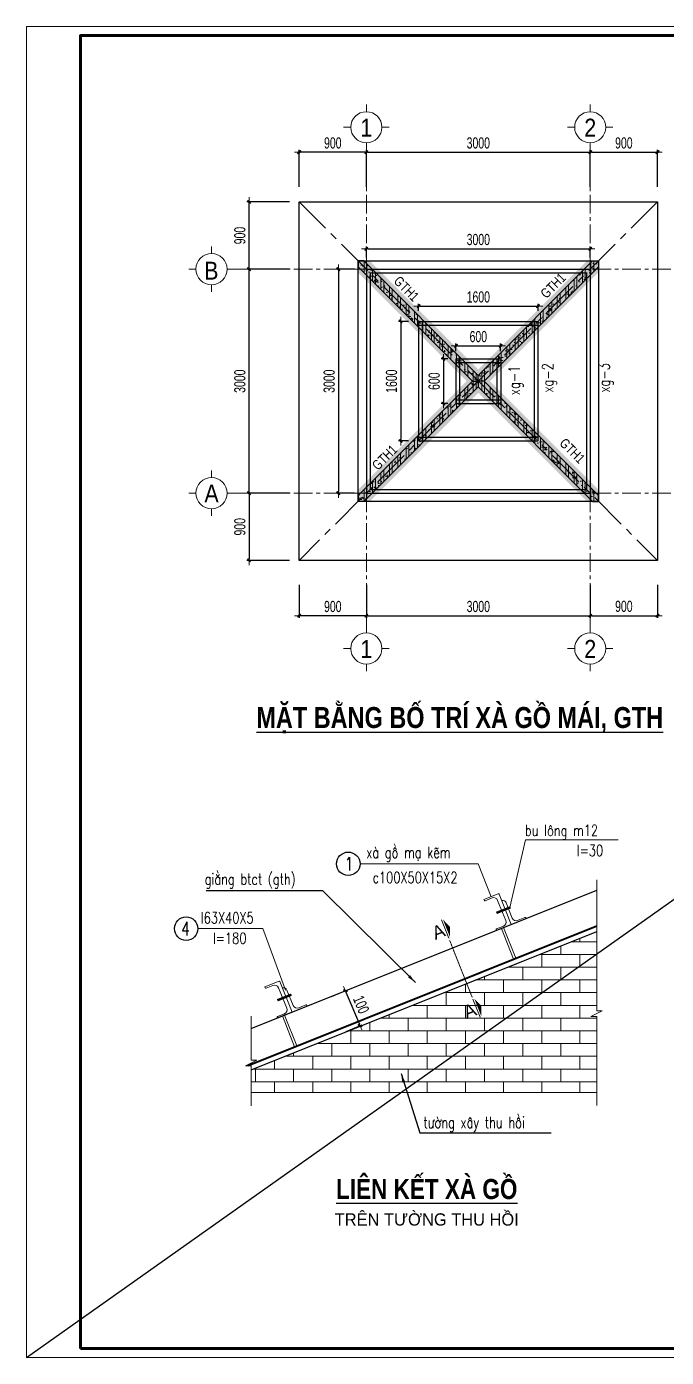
# Model space of a CAD drawing. Header units: millimetres. Extents: x 19378 to 572383, y -1120116 to -527168.
# Drawn here: x 228036 to 236608, y -566167 to -548347 of the extents above; entities that cross this region are included whole.
import ezdxf
from ezdxf.enums import TextEntityAlignment as Align

# ---------------------------------------------------------------- set-up
doc = ezdxf.new("R2010")
doc.units = ezdxf.units.MM
doc.header["$MEASUREMENT"] = 0
doc.header["$PDMODE"] = 32
for name, pattern in [('CENTERX2', [4, 2.5, -0.5, 0.5, -0.5]), ('DASHDOT', [1, 0.5, -0.25, 0, -0.25]), ('HIDDEN', [0.375, 0.25, -0.125])]:
    doc.linetypes.add(name, pattern=pattern)
doc.layers.get('Defpoints').update_dxf_attribs({"color": 1})
doc.layers.add('KCS_Plotter', color=11, linetype='Continuous', plot=False)
doc.layers.add('Khungten_LCDI', color=7, linetype='Continuous')
doc.layers.add('Kichthuoc', color=9, linetype='Continuous')
for name, color, linetype, lineweight in [('LC Dim', 8, 'Continuous', 18), ('LC Hatch', 252, 'Continuous', 9), ('LC ISO', 153, 'Continuous', 13), ('LC Khac', 4, 'Continuous', 9), ('LC MANH DUT', 35, 'HIDDEN', 5), ('LC Net dam 1', 30, 'Continuous', 30), ('LC Net dam2', 6, 'Continuous', 40), ('LC Net manh', 236, 'Continuous', 5), ('LC Net thay', 7, 'Continuous', 25), ('LC Net truc', 8, 'DASHDOT', 13), ('LC Text1', 3, 'Continuous', 20), ('LC Text2', 7, 'Continuous', 25)]:
    doc.layers.add(name, color=color, linetype=linetype, lineweight=lineweight)
doc.styles.add('HOATBIF', font='hoatbif.shx', dxfattribs={"width": 0.7})
doc.styles.add('Khungten', font='VHAVAN.TTF', dxfattribs={"width": 0.9, "height": 5000})
doc.styles.add('LC 1', font='VHAVANB.TTF')
doc.styles.add('LC 3', font='vnsimli.shx', dxfattribs={"width": 0.75})
doc.styles.add('LC3', font='VHARIALB.TTF', dxfattribs={"width": 0.8})
doc.styles.add('romans.shx', font='romans.shx', dxfattribs={"width": 0.7, "bigfont": 'vns.shx'})
doc.styles.add('T2', font='VHARIAL.TTF', dxfattribs={"width": 0.8})
doc.styles.add('Title', font='VHBLACK.TTF', dxfattribs={"width": 0.8})
doc.dimstyles.new('1-100', dxfattribs={"dimscale": 100, "dimtxt": 2.5, "dimasz": 0.35, "dimexe": 0.5, "dimexo": 0, "dimgap": 0.8, "dimtad": 1, "dimdec": 0, "dimzin": 0, "dimdsep": 46, "dimtxsty": 'HOATBIF', "dimblk1": 'DOT', "dimblk2": 'DOT', "dimsah": 1, "dimcen": -1, "dimdle": 1, "dimclrd": 256, "dimclre": 256, "dimclrt": 4, "dimadec": 3, "dimazin": 2, "dimtfac": 0.333333, "dimtdec": 0, "dimtix": 1, "dimtmove": 2, "dimatfit": 3, "dimldrblk": 'DOT', "dimfxl": 1, "dimtvp": 0.833333, "dimtolj": 1, "dimtzin": 0, "dimarcsym": 0})
doc.dimstyles.new('1-100(1-50)', dxfattribs={"dimscale": 50, "dimtxt": 2.5, "dimasz": 0.35, "dimexe": 0.5, "dimexo": 0, "dimgap": 0.8, "dimtad": 1, "dimdec": 0, "dimzin": 0, "dimdsep": 46, "dimtxsty": 'HOATBIF', "dimblk1": 'DOT', "dimblk2": 'DOT', "dimsah": 1, "dimcen": -1, "dimdle": 1, "dimclrd": 256, "dimclre": 256, "dimclrt": 4, "dimadec": 3, "dimazin": 2, "dimtfac": 0.333333, "dimtdec": 0, "dimtix": 1, "dimtmove": 2, "dimatfit": 3, "dimldrblk": 'DOT', "dimfxl": 1, "dimtvp": 0.833333, "dimtolj": 1, "dimtzin": 0, "dimarcsym": 0})
doc.dimstyles.new('D100X10', dxfattribs={"dimscale": 100, "dimtxt": 2.5, "dimasz": 1.2, "dimexe": 1, "dimexo": 0, "dimgap": 0.5, "dimtad": 1, "dimdec": 0, "dimlfac": 0.1, "dimzin": 0, "dimdsep": 46, "dimtxsty": 'romans.shx', "dimblk": 'ARCHTICK', "dimcen": 0.09, "dimdle": 1, "dimclrd": 8, "dimclre": 8, "dimclrt": 3, "dimadec": 0, "dimazin": 0, "dimtfac": 1, "dimtdec": 0, "dimtmove": 0, "dimatfit": 3, "dimfxl": 1, "dimtolj": 1, "dimtzin": 0, "dimarcsym": 0})
pattern_1 = [(50, (0, 0), (7.172601826, -0.62752135), [0.75, -8.25]), (355, (0, 0), (-1.38751334, 7.52192134), [0.6, -6.6]), (100.4514, (0.598, -0.052), (5.78509382, 6.89439542), [0.6374019, -7.01142112]), (46.1842, (0, 2), (10.67241049, -1.65519014), [1.125, -12.375]), (96.6356, (0.889, 1.862), (9.34662706, 9.74117871), [0.95610288, -10.51713]), (351.1842, (0, 2), (9.34661945, 9.741186), [0.9, -9.9]), (21, (1, 1.5), (5.96907052, -4.026188907), [0.75, -8.25]), (326, (1, 1.5), (2.43315332, 7.25150045), [0.6, -6.6]), (71.4514, (1.4974, 1.1645), (8.402226286, 3.22530497), [0.6374019, -7.01142112]), (37.5, (0, 0), (0.121598553, 3.328938538), [0, -6.52, 0, -6.7, 0, -6.625]), (7.5, (0, 0), (2.630695374, 3.944117119), [0, -3.82, 0, -6.37, 0, -2.525]), (327.5, (-2.23, 0), (5.338224362, -0.225548717), [0, -2.5, 0, -7.8, 0, -10.35]), (317.5, (-3.23, 0), (5.831861693, 1.001049823), [0, -3.25, 0, -5.18, 0, -7.35]), (45, (0, 0), (-2.65165043, 2.65165043), []), (45, (1.7678, 0), (-2.65165043, 2.65165043), [])]

# ---------------------------------------------------------------- blocks, each defined once
blk = doc.blocks.new('TIEUDE1')
at = {"layer": 'LC Text2', "color": 7, "style": 'LC 1'}
blk.add_attdef('TIªU§Ò', text='', height=5, dxfattribs=at).set_placement((0, 0), align=Align.BOTTOM_CENTER)
blk.add_attdef('TL', text='', height=3, dxfattribs=at).set_placement((0, -2), align=Align.TOP_CENTER)
blk = doc.blocks.new('DOT')
at = {"layer": 'LC Dim'}
blk.add_line((-3, 0), (3, 0), dxfattribs=at)
at = {"layer": 'LC Dim', "color": 4}
blk.add_line((-1, -1), (1, 1), dxfattribs=at)
blk.add_lwpolyline([(0.5, 1), (-1, -0.5), (-0.5, -1), (1, 0.5)], close=True, dxfattribs=at)
blk = doc.blocks.new('*D245')
at = {"layer": 'Defpoints', "color": 0, "ltscale": 2, "transparency": 16777216}
for p in [(232123, -561334), (232319, -561802), (232503, -561725)]:
    blk.add_point(p, dxfattribs=at)
at = {"layer": 'LC Dim', "lineweight": -2, "ltscale": 2, "transparency": 16777216}
for p, q in [((232123, -561334), (232334, -561245)), ((232315, -561276), (232494, -561706)), ((232319, -561802), (232530, -561713))]:
    blk.add_line(p, q, dxfattribs=at)
at = {"layer": 'LC Dim', "lineweight": -2, "ltscale": 2, "transparency": 16777216, "xscale": 21, "yscale": 21, "zscale": 21}
for p, rotation in [((232307, -561257), 112.7093784008865), ((232503, -561725), 292.7093784008865)]:
    blk.add_blockref('DOT', p, dxfattribs=dict(at, rotation=rotation))
at = {"layer": 'LC Dim', "color": 4, "ltscale": 2, "transparency": 16777216, "insert": (232518, -561443), "char_height": 150, "attachment_point": 5, "rotation": 292.7094, "style": 'HOATBIF'}
blk.add_mtext('\\A1;100', dxfattribs=at)
blk = doc.blocks.new('_Dot')
at = {"color": 0, "linetype": 'ByBlock', "lineweight": -2}
blk.add_line((-0.5, 0), (-1, 0), dxfattribs=at)
at = {"color": 0, "linetype": 'ByBlock', "const_width": 0.5}
blk.add_lwpolyline([(-0.25, 0, 1), (0.25, 0, 1)], format="xyb", close=True, dxfattribs=at)
blk = doc.blocks.new('_ArchTick')
at = {"color": 0, "linetype": 'ByBlock', "const_width": 0.15}
blk.add_lwpolyline([(-0.5, -0.5), (0.5, 0.5)], dxfattribs=at)
blk = doc.blocks.new('*D260')
at = {"layer": 'Defpoints', "color": 0, "ltscale": 500, "transparency": 16777216}
for p in [(232588, -555821), (235588, -555821), (235588, -556236)]:
    blk.add_point(p, dxfattribs=at)
at = {"layer": 'LC Dim', "lineweight": -2, "ltscale": 500, "transparency": 16777216}
for p, q in [((232588, -555821), (232588, -556266)), ((235588, -555821), (235588, -556266)), ((232609, -556236), (235567, -556236))]:
    blk.add_line(p, q, dxfattribs=at)
at = {"layer": 'LC Dim', "lineweight": -2, "ltscale": 500, "transparency": 16777216, "xscale": 21, "yscale": 21, "zscale": 21, "rotation": 180}
blk.add_blockref('DOT', (232588, -556236), dxfattribs=at)
at = {"layer": 'LC Dim', "lineweight": -2, "ltscale": 500, "transparency": 16777216, "xscale": 21, "yscale": 21, "zscale": 21}
blk.add_blockref('DOT', (235588, -556236), dxfattribs=at)
at = {"layer": 'LC Dim', "color": 4, "ltscale": 500, "transparency": 16777216, "insert": (234088, -556113), "char_height": 150, "attachment_point": 5, "style": 'HOATBIF'}
blk.add_mtext('\\A1;3000', dxfattribs=at)
blk = doc.blocks.new('*D262')
at = {"layer": 'Defpoints', "color": 0, "ltscale": 500, "transparency": 16777216}
for p in [(235588, -550029), (232588, -550491), (235588, -550491)]:
    blk.add_point(p, dxfattribs=at)
at = {"layer": 'LC Dim', "lineweight": -2, "ltscale": 500, "transparency": 16777216}
for p, q in [((232588, -550491), (232588, -549999)), ((232609, -550029), (235567, -550029)), ((235588, -550491), (235588, -549999))]:
    blk.add_line(p, q, dxfattribs=at)
at = {"layer": 'LC Dim', "lineweight": -2, "ltscale": 500, "transparency": 16777216, "xscale": 21, "yscale": 21, "zscale": 21, "rotation": 180}
blk.add_blockref('DOT', (232588, -550029), dxfattribs=at)
at = {"layer": 'LC Dim', "lineweight": -2, "ltscale": 500, "transparency": 16777216, "xscale": 21, "yscale": 21, "zscale": 21}
blk.add_blockref('DOT', (235588, -550029), dxfattribs=at)
at = {"layer": 'LC Dim', "color": 4, "ltscale": 500, "transparency": 16777216, "insert": (234088, -549906), "char_height": 150, "attachment_point": 5, "style": 'HOATBIF'}
blk.add_mtext('\\A1;3000', dxfattribs=at)
blk = doc.blocks.new('*D264')
at = {"layer": 'Defpoints', "color": 0, "ltscale": 500, "transparency": 16777216}
for p in [(231016, -551595), (231559, -551595), (231559, -554595)]:
    blk.add_point(p, dxfattribs=at)
at = {"layer": 'LC Dim', "lineweight": -2, "ltscale": 500, "transparency": 16777216}
for p, q in [((231559, -551595), (230986, -551595)), ((231016, -554574), (231016, -551616)), ((231559, -554595), (230986, -554595))]:
    blk.add_line(p, q, dxfattribs=at)
at = {"layer": 'LC Dim', "lineweight": -2, "ltscale": 500, "transparency": 16777216, "xscale": 21, "yscale": 21, "zscale": 21}
for p, rotation in [((231016, -551595), 90), ((231016, -554595), 270)]:
    blk.add_blockref('DOT', p, dxfattribs=dict(at, rotation=rotation))
at = {"layer": 'LC Dim', "color": 4, "ltscale": 500, "transparency": 16777216, "insert": (230893, -553095), "char_height": 150, "attachment_point": 5, "rotation": 90, "style": 'HOATBIF'}
blk.add_mtext('\\A1;3000', dxfattribs=at)
blk = doc.blocks.new('Nha o can bo nhan vien Trung doan')
at = {"layer": 'Defpoints', "lineweight": 0}
blk.add_lwpolyline([(-1200, -14850), (-1200, 14850), (40800, 14850), (40800, -14850)], close=True, dxfattribs=at)
at = {"layer": 'Khungten_LCDI', "color": 5, "lineweight": 60}
blk.add_lwpolyline([(0, -14650), (0, 14650), (40600, 14650), (40600, -14650)], close=True, dxfattribs=at)
at = {"color": 7, "style": 'Khungten', "width": 0.8}
for tag, p in [('REVISION', (39499, -10746)), ('NGAYHT', (39576, -11636))]:
    blk.add_attdef(tag, text='', height=200, dxfattribs=at).set_placement(p, align=Align.CENTER)
at = {"layer": 'LC Text1', "style": 'Title', "width": 1.485915}
for tag, p, p2 in [('TENBANVE1', (36913, -8886), (40339, -8886)), ('TENBANVE2', (36913, -9562), (40339, -9562))]:
    blk.add_attdef(tag, text='', height=250, dxfattribs=at).set_placement(p, p2, align=Align.FIT)
at = {"layer": 'LC Text1', "style": 'Title', "width": 0.7}
blk.add_attdef('SOBANVE', text='', height=250, dxfattribs=at).set_placement((39562, -13896), align=Align.CENTER)
blk = doc.blocks.new('*D258')
at = {"layer": 'Defpoints', "color": 0, "ltscale": 500, "transparency": 16777216}
for p in [(231688, -555821), (232588, -555821), (231688, -556236)]:
    blk.add_point(p, dxfattribs=at)
at = {"layer": 'LC Dim', "lineweight": -2, "ltscale": 500, "transparency": 16777216}
for p, q in [((231688, -555821), (231688, -556266)), ((232588, -555821), (232588, -556266)), ((232567, -556236), (231709, -556236))]:
    blk.add_line(p, q, dxfattribs=at)
at = {"layer": 'LC Dim', "lineweight": -2, "ltscale": 500, "transparency": 16777216, "xscale": 21, "yscale": 21, "zscale": 21, "rotation": 180}
blk.add_blockref('DOT', (231688, -556236), dxfattribs=at)
at = {"layer": 'LC Dim', "lineweight": -2, "ltscale": 500, "transparency": 16777216, "xscale": 21, "yscale": 21, "zscale": 21}
blk.add_blockref('DOT', (232588, -556236), dxfattribs=at)
at = {"layer": 'LC Dim', "color": 4, "ltscale": 500, "transparency": 16777216, "insert": (232138, -556113), "char_height": 150, "attachment_point": 5, "style": 'HOATBIF'}
blk.add_mtext('\\A1;900', dxfattribs=at)
blk = doc.blocks.new('*D259')
at = {"layer": 'Defpoints', "color": 0, "ltscale": 500, "transparency": 16777216}
for p in [(235588, -555821), (236488, -555821), (236488, -556236)]:
    blk.add_point(p, dxfattribs=at)
at = {"layer": 'LC Dim', "lineweight": -2, "ltscale": 500, "transparency": 16777216}
for p, q in [((235588, -555821), (235588, -556266)), ((236488, -555821), (236488, -556266)), ((235609, -556236), (236467, -556236))]:
    blk.add_line(p, q, dxfattribs=at)
at = {"layer": 'LC Dim', "lineweight": -2, "ltscale": 500, "transparency": 16777216, "xscale": 21, "yscale": 21, "zscale": 21, "rotation": 180}
blk.add_blockref('DOT', (235588, -556236), dxfattribs=at)
at = {"layer": 'LC Dim', "lineweight": -2, "ltscale": 500, "transparency": 16777216, "xscale": 21, "yscale": 21, "zscale": 21}
blk.add_blockref('DOT', (236488, -556236), dxfattribs=at)
at = {"layer": 'LC Dim', "color": 4, "ltscale": 500, "transparency": 16777216, "insert": (236038, -556111), "char_height": 150, "attachment_point": 5, "style": 'HOATBIF'}
blk.add_mtext('\\A1;900', dxfattribs=at)
blk = doc.blocks.new('*D254')
at = {"layer": 'Defpoints', "color": 0, "ltscale": 500, "transparency": 16777216}
for p in [(231016, -550695), (231559, -550695), (231559, -551595)]:
    blk.add_point(p, dxfattribs=at)
at = {"layer": 'LC Dim', "lineweight": -2, "ltscale": 500, "transparency": 16777216}
for p, q in [((231559, -550695), (230986, -550695)), ((231016, -551574), (231016, -550716)), ((231559, -551595), (230986, -551595))]:
    blk.add_line(p, q, dxfattribs=at)
at = {"layer": 'LC Dim', "lineweight": -2, "ltscale": 500, "transparency": 16777216, "xscale": 21, "yscale": 21, "zscale": 21}
for p, rotation in [((231016, -550695), 90), ((231016, -551595), 270)]:
    blk.add_blockref('DOT', p, dxfattribs=dict(at, rotation=rotation))
at = {"layer": 'LC Dim', "color": 4, "ltscale": 500, "transparency": 16777216, "insert": (230893, -551145), "char_height": 150, "attachment_point": 5, "rotation": 90, "style": 'HOATBIF'}
blk.add_mtext('\\A1;900', dxfattribs=at)
blk = doc.blocks.new('*D255')
at = {"layer": 'Defpoints', "color": 0, "ltscale": 500, "transparency": 16777216}
for p in [(231559, -554595), (231016, -555495), (231559, -555495)]:
    blk.add_point(p, dxfattribs=at)
at = {"layer": 'LC Dim', "lineweight": -2, "ltscale": 500, "transparency": 16777216}
for p, q in [((231559, -554595), (230986, -554595)), ((231016, -554616), (231016, -555474)), ((231559, -555495), (230986, -555495))]:
    blk.add_line(p, q, dxfattribs=at)
at = {"layer": 'LC Dim', "lineweight": -2, "ltscale": 500, "transparency": 16777216, "xscale": 21, "yscale": 21, "zscale": 21}
for p, rotation in [((231016, -554595), 90), ((231016, -555495), 270)]:
    blk.add_blockref('DOT', p, dxfattribs=dict(at, rotation=rotation))
at = {"layer": 'LC Dim', "color": 4, "ltscale": 500, "transparency": 16777216, "insert": (230893, -555045), "char_height": 150, "attachment_point": 5, "rotation": 90, "style": 'HOATBIF'}
blk.add_mtext('\\A1;900', dxfattribs=at)
blk = doc.blocks.new('*D256')
at = {"layer": 'Defpoints', "color": 0, "ltscale": 500, "transparency": 16777216}
for p in [(236488, -550029), (235588, -550491), (236488, -550491)]:
    blk.add_point(p, dxfattribs=at)
at = {"layer": 'LC Dim', "lineweight": -2, "ltscale": 500, "transparency": 16777216}
for p, q in [((235588, -550491), (235588, -549999)), ((235609, -550029), (236467, -550029)), ((236488, -550491), (236488, -549999))]:
    blk.add_line(p, q, dxfattribs=at)
at = {"layer": 'LC Dim', "lineweight": -2, "ltscale": 500, "transparency": 16777216, "xscale": 21, "yscale": 21, "zscale": 21, "rotation": 180}
blk.add_blockref('DOT', (235588, -550029), dxfattribs=at)
at = {"layer": 'LC Dim', "lineweight": -2, "ltscale": 500, "transparency": 16777216, "xscale": 21, "yscale": 21, "zscale": 21}
blk.add_blockref('DOT', (236488, -550029), dxfattribs=at)
at = {"layer": 'LC Dim', "color": 4, "ltscale": 500, "transparency": 16777216, "insert": (236038, -549906), "char_height": 150, "attachment_point": 5, "style": 'HOATBIF'}
blk.add_mtext('\\A1;900', dxfattribs=at)
blk = doc.blocks.new('*D257')
at = {"layer": 'Defpoints', "color": 0, "ltscale": 500, "transparency": 16777216}
for p in [(231688, -550029), (231688, -550491), (232588, -550491)]:
    blk.add_point(p, dxfattribs=at)
at = {"layer": 'LC Dim', "lineweight": -2, "ltscale": 500, "transparency": 16777216}
for p, q in [((231688, -550491), (231688, -549999)), ((232567, -550029), (231709, -550029)), ((232588, -550491), (232588, -549999))]:
    blk.add_line(p, q, dxfattribs=at)
at = {"layer": 'LC Dim', "lineweight": -2, "ltscale": 500, "transparency": 16777216, "xscale": 21, "yscale": 21, "zscale": 21, "rotation": 180}
blk.add_blockref('DOT', (231688, -550029), dxfattribs=at)
at = {"layer": 'LC Dim', "lineweight": -2, "ltscale": 500, "transparency": 16777216, "xscale": 21, "yscale": 21, "zscale": 21}
blk.add_blockref('DOT', (232588, -550029), dxfattribs=at)
at = {"layer": 'LC Dim', "color": 4, "ltscale": 500, "transparency": 16777216, "insert": (232138, -549906), "char_height": 150, "attachment_point": 5, "style": 'HOATBIF'}
blk.add_mtext('\\A1;900', dxfattribs=at)
blk = doc.blocks.new('TTRUC')
at = {"layer": 'LC ISO'}
for p, q in [((0, 6.95), (0, 10.13)), ((-6.95, 0), (-10.13, 0)), ((6.95, 0), (10.13, 0)), ((0, -6.95), (0, -10.13))]:
    blk.add_line(p, q, dxfattribs=at)
at = {"layer": 'LC Net manh'}
blk.add_circle((0, 0), 6.95, dxfattribs=at)
blk = doc.blocks.new('*D265')
at = {"layer": 'Defpoints', "color": 0, "ltscale": 500, "transparency": 16777216}
for p in [(235588, -551322), (232588, -551441), (235588, -551441)]:
    blk.add_point(p, dxfattribs=at)
at = {"layer": 'LC Dim', "lineweight": -2, "ltscale": 500, "transparency": 16777216}
for p, q in [((232588, -551441), (232588, -551292)), ((232609, -551322), (235567, -551322)), ((235588, -551441), (235588, -551292))]:
    blk.add_line(p, q, dxfattribs=at)
at = {"layer": 'LC Dim', "lineweight": -2, "ltscale": 500, "transparency": 16777216, "xscale": 21, "yscale": 21, "zscale": 21, "rotation": 180}
blk.add_blockref('DOT', (232588, -551322), dxfattribs=at)
at = {"layer": 'LC Dim', "lineweight": -2, "ltscale": 500, "transparency": 16777216, "xscale": 21, "yscale": 21, "zscale": 21}
blk.add_blockref('DOT', (235588, -551322), dxfattribs=at)
at = {"layer": 'LC Dim', "color": 4, "ltscale": 500, "transparency": 16777216, "insert": (234088, -551199), "char_height": 150, "attachment_point": 5, "style": 'HOATBIF'}
blk.add_mtext('\\A1;3000', dxfattribs=at)
blk = doc.blocks.new('*D266')
at = {"layer": 'Defpoints', "color": 0, "ltscale": 500, "transparency": 16777216}
for p in [(232428, -551595), (232213, -554595), (232428, -554595)]:
    blk.add_point(p, dxfattribs=at)
at = {"layer": 'LC Dim', "lineweight": -2, "ltscale": 500, "transparency": 16777216}
for p, q in [((232428, -551595), (232183, -551595)), ((232213, -551616), (232213, -554574)), ((232428, -554595), (232183, -554595))]:
    blk.add_line(p, q, dxfattribs=at)
at = {"layer": 'LC Dim', "lineweight": -2, "ltscale": 500, "transparency": 16777216, "xscale": 21, "yscale": 21, "zscale": 21}
for p, rotation in [((232213, -551595), 90), ((232213, -554595), 270)]:
    blk.add_blockref('DOT', p, dxfattribs=dict(at, rotation=rotation))
at = {"layer": 'LC Dim', "color": 4, "ltscale": 500, "transparency": 16777216, "insert": (232090, -553095), "char_height": 150, "attachment_point": 5, "rotation": 90, "style": 'HOATBIF'}
blk.add_mtext('\\A1;3000', dxfattribs=at)
blk = doc.blocks.new('*D360')
at = {"layer": 'Defpoints', "color": 0, "ltscale": 500, "transparency": 16777216}
for p in [(233288, -552154), (234888, -552091), (234888, -552154)]:
    blk.add_point(p, dxfattribs=at)
at = {"layer": 'LC Dim', "lineweight": -2, "ltscale": 500, "transparency": 16777216}
for p, q in [((233288, -552154), (233288, -552061)), ((234888, -552154), (234888, -552061)), ((233309, -552091), (234867, -552091))]:
    blk.add_line(p, q, dxfattribs=at)
at = {"layer": 'LC Dim', "lineweight": -2, "ltscale": 500, "transparency": 16777216, "xscale": 21, "yscale": 21, "zscale": 21}
for p, rotation in [((233288, -552091), 180.000000000045), ((234888, -552091), 4.498576541461998e-11)]:
    blk.add_blockref('DOT', p, dxfattribs=dict(at, rotation=rotation))
at = {"layer": 'LC Dim', "color": 4, "ltscale": 500, "transparency": 16777216, "insert": (234088, -551968), "char_height": 150, "attachment_point": 5, "style": 'HOATBIF'}
blk.add_mtext('\\A1;1600', dxfattribs=at)
blk = doc.blocks.new('*D361')
at = {"layer": 'Defpoints', "color": 0, "ltscale": 500, "transparency": 16777216}
for p in [(233153, -552295), (233048, -553895), (233153, -553895)]:
    blk.add_point(p, dxfattribs=at)
at = {"layer": 'LC Dim', "lineweight": -2, "ltscale": 500, "transparency": 16777216}
for p, q in [((233153, -552295), (233018, -552295)), ((233048, -552316), (233048, -553874)), ((233153, -553895), (233018, -553895))]:
    blk.add_line(p, q, dxfattribs=at)
at = {"layer": 'LC Dim', "lineweight": -2, "ltscale": 500, "transparency": 16777216, "xscale": 21, "yscale": 21, "zscale": 21}
for p, rotation in [((233048, -552295), 90.00000000004498), ((233048, -553895), 270.000000000045)]:
    blk.add_blockref('DOT', p, dxfattribs=dict(at, rotation=rotation))
at = {"layer": 'LC Dim', "color": 4, "ltscale": 500, "transparency": 16777216, "insert": (232925, -553095), "char_height": 150, "attachment_point": 5, "rotation": 90, "style": 'HOATBIF'}
blk.add_mtext('\\A1;1600', dxfattribs=at)
blk = doc.blocks.new('*D362')
at = {"layer": 'Defpoints', "color": 0, "ltscale": 500, "transparency": 16777216}
for p in [(233788, -552693), (234387, -552622), (234387, -552693)]:
    blk.add_point(p, dxfattribs=at)
at = {"layer": 'LC Dim', "lineweight": -2, "ltscale": 500, "transparency": 16777216}
for p, q in [((233788, -552693), (233788, -552592)), ((234387, -552693), (234387, -552592)), ((233809, -552622), (234366, -552622))]:
    blk.add_line(p, q, dxfattribs=at)
at = {"layer": 'LC Dim', "lineweight": -2, "ltscale": 500, "transparency": 16777216, "xscale": 21, "yscale": 21, "zscale": 21}
for p, rotation in [((233788, -552622), 180.000000000045), ((234387, -552622), 4.498576541461998e-11)]:
    blk.add_blockref('DOT', p, dxfattribs=dict(at, rotation=rotation))
at = {"layer": 'LC Dim', "color": 4, "ltscale": 500, "transparency": 16777216, "insert": (234088, -552499), "char_height": 150, "attachment_point": 5, "style": 'HOATBIF'}
blk.add_mtext('\\A1;600', dxfattribs=at)
blk = doc.blocks.new('*D363')
at = {"layer": 'Defpoints', "color": 0, "ltscale": 500, "transparency": 16777216}
for p in [(233679, -552795), (233620, -553395), (233679, -553395)]:
    blk.add_point(p, dxfattribs=at)
at = {"layer": 'LC Dim', "lineweight": -2, "ltscale": 500, "transparency": 16777216}
for p, q in [((233679, -552795), (233590, -552795)), ((233620, -552816), (233620, -553374)), ((233679, -553395), (233590, -553395))]:
    blk.add_line(p, q, dxfattribs=at)
at = {"layer": 'LC Dim', "lineweight": -2, "ltscale": 500, "transparency": 16777216, "xscale": 21, "yscale": 21, "zscale": 21}
for p, rotation in [((233620, -552795), 90.00000000004498), ((233620, -553395), 270.000000000045)]:
    blk.add_blockref('DOT', p, dxfattribs=dict(at, rotation=rotation))
at = {"layer": 'LC Dim', "color": 4, "ltscale": 500, "transparency": 16777216, "insert": (233497, -553095), "char_height": 150, "attachment_point": 5, "rotation": 90, "style": 'HOATBIF'}
blk.add_mtext('\\A1;600', dxfattribs=at)

msp = doc.modelspace()

# ---------------------------------------------------------------- hatches: boundary and pattern name
at = {"layer": 'LC Hatch', "ltscale": 2}
h = msp.add_hatch(dxfattribs=at)
h.set_pattern_fill('BTCT', color=256)
h.set_pattern_definition(pattern_1)
h.paths.add_polyline_path([(232633.1, -551484.6), (232477.6, -551484.6), (232477.6, -551640.1), (233932, -553094.6), (234087.6, -553094.6), (234087.6, -552939)])
h.paths.add_polyline_path([(235697.6, -551640.1), (235697.6, -551484.6), (235542, -551484.6), (234087.6, -552939), (234087.6, -553094.6), (234243.1, -553094.6)])
h.paths.add_polyline_path([(234243.1, -553094.6), (234087.6, -553094.6), (234087.6, -553250.1), (235542, -554704.6), (235697.6, -554704.6), (235697.6, -554549)])
h.paths.add_polyline_path([(234087.6, -553250.1), (234087.6, -553094.6), (233932, -553094.6), (232477.5, -554549), (232477.5, -554704.6), (232633.1, -554704.6)])
h = msp.add_hatch(dxfattribs=at)
h.set_pattern_fill('BTCT', color=256)
h.set_pattern_definition(pattern_1)
h.paths.add_polyline_path([(232633.1, -551484.6), (232477.6, -551484.6), (232477.6, -551640.1), (233932, -553094.6), (234087.6, -553094.6), (234087.6, -552939)])
h.paths.add_polyline_path([(235697.6, -551640.1), (235697.6, -551484.6), (235542, -551484.6), (234087.6, -552939), (234087.6, -553094.6), (234243.1, -553094.6)])
h.paths.add_polyline_path([(234243.1, -553094.6), (234087.6, -553094.6), (234087.6, -553250.1), (235542, -554704.6), (235697.6, -554704.6), (235697.6, -554549)])
h.paths.add_polyline_path([(234087.6, -553250.1), (234087.6, -553094.6), (233932, -553094.6), (232477.5, -554549), (232477.5, -554704.6), (232633.1, -554704.6)])
h = msp.add_hatch(dxfattribs=at)
h.set_pattern_fill('BTCT', color=256, scale=30, angle=45)
h.set_pattern_definition([(95, (305008.39, -505986.23), (165.4656, 138.84212), [22.5, -247.5]), (40, (305008.4, -505986.23), (-188.99765, 130.13044), [18, -198]), (145.4514, (305022.18, -505974.66), (-23.53184, 268.9726), [19.12206, -210.34263]), (91.1842, (304965.96, -505943.8), (261.5079, 191.2841), [33.75, -371.25]), (141.6356, (304987.76, -505927.86), (-8.3697, 404.9135), [28.6831, -315.5139]), (36.1842, (304965.96, -505943.8), (-8.37, 404.9135), [27, -297]), (66, (304997.78, -505933.2), (212.03147, 41.21474), [22.5, -247.5]), (11, (304997.78, -505933.2), (-102.2126, 205.44253), [18, -198]), (116.4514, (305015.45, -505929.76), (109.8191, 246.6572), [19.12206, -210.34263]), (82.5, (305008.39, -505986.226), (-68.037956, 73.196945), [0, -195.6, 0, -201, 0, -198.75]), (52.5, (305008.39, -505986.23), (-27.86188, 139.47283), [0, -114.6, 0, -191.1, 0, -75.75]), (12.5, (304961.085, -506033.53), (118.02545, 108.45623), [0, -75, 0, -234, 0, -310.5]), (2.5, (304939.87, -506054.74), (102.477, 144.94794), [0, -97.5, 0, -155.4, 0, -220.5]), (90, (305008.39, -505986.23), (-112.5, -1e-10), []), (90, (305045.89, -505948.73), (-112.5, -1e-10), [])])
h.paths.add_polyline_path([(232555.3, -551484.6), (232477.6, -551484.6), (232477.6, -551562.3), (234009.8, -553094.6), (234087.6, -553094.6), (234087.6, -553016.8)])
h.paths.add_polyline_path([(235697.6, -551562.3), (235697.6, -551484.6), (235619.8, -551484.6), (234087.6, -553016.8), (234087.6, -553094.6), (234165.3, -553094.6)])
h.paths.add_polyline_path([(234165.3, -553094.6), (234087.6, -553094.6), (234087.6, -553172.3), (235619.8, -554704.6), (235697.6, -554704.6), (235697.6, -554626.8)])
h.paths.add_polyline_path([(234087.6, -553172.3), (234087.6, -553094.6), (234009.8, -553094.6), (232477.6, -554626.8), (232477.6, -554704.6), (232555.3, -554704.6)])
at = {"layer": 'LC Hatch'}
h = msp.add_hatch(dxfattribs=at)
h.set_pattern_fill('AR-BRSTD', color=256, scale=63.946173, style=0)
h.set_pattern_definition([(0, (591502.04, -1148979.18), (0, 170.544444), []), (90, (591502.04, -1148979.18), (-255.78469, 170.54444), [170.54444, -170.54444])])
h.paths.add_polyline_path([(235675.2, -562621), (235675.2, -561603.7), (235596.2, -561603.7), (235748.2, -561526.4), (235675.2, -561526.4), (235675.2, -560463.2), (232215.5, -561847.1), (232368.7, -562621)])
h.paths.add_polyline_path([(232368.7, -562621), (232215.5, -561847.1), (231046.6, -562314.7), (231046.6, -562621)])
h.paths.add_polyline_path([(233909.9, -561847), (234192.8, -561727.2), (234042.5, -561372.4), (233759.6, -561492.3)], flags=24)

# ---------------------------------------------------------------- linework, layer by layer
at = {"layer": 'KCS_Plotter', "ltscale": 2}
msp.add_line((228035.6, -566167.2), (253235.6, -548347.2), dxfattribs=at)
at = {"layer": 'Kichthuoc', "const_width": 32.6}
for points in [[(234330.7, -560215.6), (234520, -560140)], [(231395, -561385.6), (231584.2, -561310.1)]]:
    msp.add_lwpolyline(points, dxfattribs=at)
at = {"layer": 'LC ISO'}
for p, q in [((234718.7, -559237.8), (234511.6, -560143.4)), ((234718.7, -559237.8), (235962.6, -559237.8)), ((234084.2, -559558, 14.1), (232503, -559558, 14.1)), ((234259.4, -559998.5), (234084.2, -559558, 14.1)), ((231198.7, -560426, 46.6), (230330.8, -560426, 46.6)), ((231503, -561247.7), (231198.7, -560426, 46.6)), ((235675.2, -562621), (231046.6, -562621))]:
    msp.add_line(p, q, dxfattribs=at)
at = {"layer": 'LC ISO', "linetype": 'ByBlock'}
for points in [[(235675.2, -562792.8), (235675.2, -561603.7), (235596.2, -561603.7), (235748.2, -561526.4), (235675.2, -561526.4), (235675.2, -559771.4)], [(231046.6, -562800.2), (231046.6, -562263.9), (230967.6, -562263.9), (231119.6, -562186.6), (231046.6, -562186.6), (231046.6, -561597.7)]]:
    msp.add_lwpolyline(points, dxfattribs=at)
at = {"layer": 'LC Khac'}
for p, q in [((234354.7, -559960.5), (234164.1, -560036.5)), ((234164.1, -560036.5), (234168.2, -560046.9)), ((234272.6, -560015.3), (234180.3, -560052.1)), ((234347.2, -560047.3), (234455.3, -560318.8)), ((234366.8, -559965.7), (234527.8, -560369.6)), ((234460.7, -560078.2), (234541.4, -560286.4)), ((234527.7, -560369.3), (234328.5, -560448.8)), ((234423.3, -560393.3), (234331, -560430.1)), ((234397.2, -560421.9, 46.6), (234560.9, -560832.9, 46.6)), ((234425.2, -560410.7, 46.6), (234588.8, -560821.7, 46.6)), ((234619.9, -560314.7), (234712.2, -560277.9)), ((234724.3, -560283.1), (234728.5, -560293.5)), ((234328.4, -560448.8), (234325.8, -560442.2)), ((231418.9, -561130.5), (231228.3, -561206.5)), ((231430.2, -561134), (231593.5, -561543.3)), ((231228.3, -561206.5), (231232.5, -561216.9)), ((231336.9, -561185.3), (231244.6, -561222.2)), ((231411.4, -561217.4), (231521, -561492.6)), ((231522.3, -561247.7), (231605.6, -561456.5)), ((231684.2, -561484.7), (231776.4, -561447.9)), ((231788.6, -561453.1), (231792.7, -561463.5)), ((231394.1, -561622.6), (231391.4, -561616)), ((231584.9, -561546.4), (231394.3, -561622.5)), ((231489, -561567.1), (231396.7, -561603.8)), ((231462.9, -561595.6, 46.6), (231626.6, -562006.6, 46.6)), ((231490.9, -561584.4, 46.6), (231654.5, -561995.4, 46.6))]:
    msp.add_line(p, q, dxfattribs=at)
at = {"layer": 'LC Khac', "color": 1, "ltscale": 2}
for p, q in [((233595.3, -560308.7, -46.6), (233691.5, -560551.7, -46.6)), ((234015, -561369.2, -46.6), (234111.2, -561612.3, -46.6))]:
    msp.add_line(p, q, dxfattribs=at)
at = {"layer": 'LC Khac', "color": 1, "ltscale": 2, "elevation": -46.6}
for points in [[(233710.4, -560403.7, 0, 253.8, 0), (233661.7, -560423, 148.1, 148.1, 0)], [(234130.2, -561464.2, 0, 253.8, 0), (234081.4, -561483.5, 148.1, 148.1, 0)]]:
    msp.add_lwpolyline(points, format="xyseb", dxfattribs=at)
at = {"layer": 'LC Khac'}
for centre, radius, start, end in [((234176.9, -560043.5), 9.33, 201.75032, 291.75032), ((234293.9, -560068.6), 57.4, 21.75032, 111.75032), ((234358.1, -559969.1), 9.33, 21.75032, 111.75032), ((234413.3, -560098), 51.4, 22.70245, 102.85182), ((234334.4, -560438.8), 9.33, 111.70884, 201.70884), ((234402.1, -560340), 57.4, 291.70884, 21.70884), ((234595.4, -560259.7), 60.2, 206.33198, 294.07481), ((234715.6, -560286.6), 9.33, 21.75032, 111.75032), ((231422.4, -561139.2), 9.33, 21.75032, 111.75032), ((231241.1, -561213.5), 9.33, 201.75032, 291.75032), ((231358.1, -561238.6), 57.4, 21.75032, 111.75032), ((231474.9, -561267.5), 51.4, 22.70245, 102.85182), ((231467.7, -561513.8), 57.4, 291.70884, 21.70884), ((231659.6, -561429.8), 60.2, 206.33198, 294.07481), ((231779.9, -561456.6), 9.33, 21.75032, 111.75032), ((231400.1, -561612.5), 9.33, 111.70884, 201.70884)]:
    msp.add_arc(centre, radius, start, end, dxfattribs=at)
at = {"layer": 'LC MANH DUT', "ltscale": 0.9}
msp.add_line((233704.1, -560583.6, -46.6), (234006.3, -561347.3, -46.6), dxfattribs=at)
at = {"layer": 'LC Net dam 1'}
for points in [[(234087.6, -553094.6), (234087.6, -553016.8), (232555.3, -551484.6), (232477.6, -551484.6), (232477.6, -551562.3), (234009.8, -553094.6), (234087.6, -553094.6)], [(234087.6, -553094.6), (234087.6, -553016.8), (235619.8, -551484.6), (235697.6, -551484.6), (235697.6, -551562.3), (234165.3, -553094.6), (234087.6, -553094.6)], [(234087.6, -553094.6), (234087.6, -553172.3), (232555.3, -554704.6), (232477.6, -554704.6), (232477.6, -554626.8), (234009.8, -553094.6), (234087.6, -553094.6)], [(234087.6, -553094.6), (234087.6, -553172.3), (235619.8, -554704.6), (235697.6, -554704.6), (235697.6, -554626.8), (234165.3, -553094.6), (234087.6, -553094.6)]]:
    msp.add_lwpolyline(points, dxfattribs=at)
at = {"layer": 'LC Net dam2', "linetype": 'Continuous'}
msp.add_line((231003.8, -562256.5), (235675.2, -560387.9), dxfattribs=at)
at = {"layer": 'LC Net thay'}
for p, q in [((232587.6, -551594.6), (235587.6, -551594.6)), ((232587.6, -551594.6), (232587.6, -554594.6)), ((232637.6, -551644.6), (235537.6, -551644.6)), ((232637.6, -551644.6), (232637.6, -554544.6)), ((235537.6, -551644.6), (235537.4, -554544.6)), ((235587.6, -551594.6), (235587.4, -554594.6)), ((233287.6, -552294.6), (234887.5, -552294.6)), ((233287.6, -552294.6), (233287.6, -553894.6)), ((233287.6, -552344.6), (234887.5, -552344.6)), ((233337.6, -552294.6), (233337.6, -553894.6)), ((234837.5, -552294.6), (234837.4, -553894.6)), ((234887.5, -552294.6), (234887.4, -553894.6)), ((233787.6, -552794.6), (233787.6, -553394.6)), ((233787.6, -552794.6), (234387.5, -552794.6)), ((233787.6, -552844.6), (234387.5, -552844.6)), ((233837.6, -552794.6), (233837.6, -553394.6)), ((234337.5, -552794.6), (234337.5, -553394.6)), ((234387.5, -552794.6), (234387.5, -553394.6)), ((233787.6, -553344.6), (234387.5, -553344.6)), ((233787.6, -553394.6), (234387.5, -553394.6)), ((233287.6, -553844.6), (234887.4, -553844.6)), ((233287.6, -553894.6), (234887.4, -553894.6)), ((232637.6, -554544.6), (235537.4, -554544.6)), ((232587.6, -554594.6), (235587.4, -554594.6)), ((231046.6, -561762.1), (235675.2, -559910.7)), ((231046.6, -562314.7), (235675.2, -560463.2))]:
    msp.add_line(p, q, dxfattribs=at)
at = {"layer": 'LC Net thay', "ltscale": 2}
for points in [[(231687.6, -550694.6), (236487.6, -550694.6), (236487.6, -555494.6), (231687.5, -555494.6)], [(232477.6, -551484.6), (235697.6, -551484.6), (235697.6, -554704.6), (232477.5, -554704.6)]]:
    msp.add_lwpolyline(points, close=True, dxfattribs=at)
at = {"layer": 'LC Net truc', "linetype": 'CENTERX2', "ltscale": 100}
for p, q in [((232587.6, -550198.5), (232587.6, -556371.6)), ((235587.6, -550198.5), (235587.6, -556371.6)), ((235587.6, -550198.5), (235587.6, -556371.6)), ((230817.6, -551594.6), (237330.3, -551594.6)), ((230817.6, -554594.6), (237330.3, -554594.6))]:
    msp.add_line(p, q, dxfattribs=at)
at = {"layer": 'LC Net truc', "linetype": 'CENTERX2', "ltscale": 200}
for p, q in [((236487.6, -550694.6), (231687.5, -555494.6)), ((231687.6, -550694.6), (236487.6, -555494.6))]:
    msp.add_line(p, q, dxfattribs=at)
at = {"layer": 'LC Text2', "ltscale": 100}
for centre in [(232345.8, -559558, 14.1), (230173.6, -560426, 46.6)]:
    msp.add_circle(centre, 157.1, dxfattribs=at)

# ---------------------------------------------------------------- block references
at = {"layer": 'LC ISO', "xscale": 30, "yscale": 30, "zscale": 30}
for p in [(232587.6, -549695), (235587.6, -549695), (230513.6, -554594.6), (232587.6, -556675.6), (235587.6, -556675.6)]:
    msp.add_blockref('TTRUC', p, dxfattribs=at)
at = {"layer": 'LC ISO', "xscale": 30, "yscale": 30, "zscale": 30, "rotation": 180}
msp.add_blockref('TTRUC', (230513.6, -551594.6), dxfattribs=at)
at = {"layer": 'LC Net thay', "xscale": 0.6, "yscale": 0.6, "zscale": 0.6}
msp.add_blockref('Nha o can bo nhan vien Trung doan', (228755.6, -557257.2), dxfattribs=at)
at = {"layer": 'LC Text2'}
ref = msp.add_blockref('TIEUDE1', (233838.9, -557823.9), dxfattribs=dict(at, xscale=57.14285714295063, yscale=57.14285714295063, zscale=57.14285714295063))
ref.add_attrib('TIªU§Ò', '%%UmÆt b»ng bè trÝ Xµ Gå M¸I, GTH', dxfattribs={"color": 7, "height": 281.395, "style": 'LC3', "width": 0.8}).set_placement((233838.9, -557823.9), align=Align.BOTTOM_CENTER)
ref = msp.add_blockref('TIEUDE1', (233396.7, -564128.4, 46.6), dxfattribs=dict(at, xscale=54.82002803564421, yscale=54.82002803564421, zscale=54.82002803564421))
ref.add_attrib('TIªU§Ò', '%%Uliªn kÕt xµ gå', dxfattribs={"color": 7, "height": 269.957, "style": 'LC3', "width": 0.8}).set_placement((233396.7, -564128.4, 46.6), align=Align.BOTTOM_CENTER)
ref.add_attrib('TL', 'trªn t\xadêng thu håi', dxfattribs={"color": 7, "height": 164.46, "style": 'LC 1'}).set_placement((233396.7, -564238, 46.6), align=Align.TOP_CENTER)

# ---------------------------------------------------------------- texts
at = {"ltscale": 2, "style": 'LC 1'}
for p in [(233554, -560465.6, -46.6), (233973.7, -561526.1, -46.6)]:
    msp.add_attdef('A', text='A', height=177.7, rotation=21.59415, dxfattribs=at).set_placement(p, align=Align.MIDDLE_CENTER)
at = {"layer": 'LC Text1', "ltscale": 0.2, "style": 'LC 1', "width": 0.9}
for s, p in [('1', (232587.6, -549892)), ('2', (235587.6, -549892)), ('b', (230510.1, -551807.1)), ('a', (230513.8, -554791.6)), ('1', (232587.6, -556872.5)), ('2', (235587.6, -556872.5))]:
    msp.add_text(s, height=240, dxfattribs=at).set_placement(p, align=Align.BOTTOM_CENTER)
at = {"layer": 'LC Text1', "color": 3, "style": 'LC 3', "width": 0.75}
for s, p in [('xg-1', (234642.1, -553084.4)), ('xg-2', (235091.3, -553051.7)), ('xg-3', (235849.6, -553051.7))]:
    msp.add_text(s, height=150, rotation=90, dxfattribs=at).set_placement(p, align=Align.CENTER)
for s, height, p in [('bu l«ng m12', 148.675, (234712.8, -559183.8)), ('xµ gå m¹ kÏm', 148.675, (232586.8, -559480.5, 46.6)), ('l=30', 148.67, (235406.7, -559454.5)), ('gi»ng btct (gth)', 148.675, (230422.5, -559836.9)), ('c100X50X15X2', 148.675, (232671.7, -559816.1, 46.6)), ('t\xadêng x©y thu håi', 148.675, (233353.4, -563096))]:
    msp.add_text(s, height=height, dxfattribs=at).set_placement(p)
for s, p in [('l63X40X5', (230724.6, -560355.7, 46.6)), ('l=180', (230756.8, -560629.4, 46.6))]:
    msp.add_text(s, height=148.67, dxfattribs=at).set_placement(p, align=Align.CENTER)
at = {"layer": 'LC Text2', "ltscale": 100, "style": 'LC 3', "width": 0.75}
for s, p in [('1', (232354.7, -559558, 14.1)), ('4', (230164.8, -560426, 46.6))]:
    msp.add_text(s, height=179.5, dxfattribs=at).set_placement(p, align=Align.MIDDLE_CENTER)
at = {"layer": 'LC Text2', "char_height": 129.31, "attachment_point": 7, "style": 'T2'}
for insert, rotation in [((232942.8, -551767.7), 315.00003), ((235000.6, -551998.6), 45.00003), ((232743.4, -554299), 45.00003), ((235164.1, -553938), 315.00003)]:
    msp.add_mtext('gth1', dxfattribs=dict(at, insert=insert, rotation=rotation))

# ---------------------------------------------------------------- dimensions: what is measured, and where the dimension line sits
at = {"layer": 'LC Dim', "ltscale": 500}
for base, p1, p2, override, picture, middle in [((231687.6, -550029), (232587.6, -550490.9), (231687.6, -550490.9), {"dimscale": 60}, '*D257', (232137.6, -549906)), ((235587.6, -550029), (232587.6, -550490.9), (235587.6, -550490.9), {"dimscale": 60}, '*D262', (234087.6, -549906)), ((236487.6, -550029), (235587.6, -550490.9), (236487.6, -550490.9), {"dimscale": 60}, '*D256', (236037.6, -549906)), ((235587.6, -551322.2), (232587.6, -551440.6), (235587.6, -551440.6), {"dimscale": 60}, '*D265', (234087.6, -551199.2)), ((231687.5, -556235.9), (232587.6, -555821), (231687.5, -555821), {"dimscale": 60}, '*D258', (232137.5, -556112.9)), ((235587.6, -556235.9), (232587.6, -555821), (235587.6, -555821), {"dimscale": 60}, '*D260', (234087.6, -556112.9)), ((236487.6, -556235.9), (235587.6, -555821), (236487.6, -555821), {"dimscale": 60, "dimtad": 0}, '*D259', (236037.6, -556110.9))]:
    dim = msp.add_linear_dim(base=base, p1=p1, p2=p2, dimstyle='1-100(1-50)', override=override, dxfattribs=at)
    dim.commit()
    dim.dimension.update_dxf_attribs({"geometry": picture, "text_midpoint": middle})
for base, p1, p2, angle, picture, middle in [((231016.3, -550694.6), (231559.4, -551594.6), (231559.4, -550694.6), 90, '*D254', (230893.3, -551144.6)), ((231016.3, -551594.6), (231559.4, -554594.6), (231559.4, -551594.6), 90, '*D264', (230893.3, -553094.6)), ((232213, -554594.6), (232428.3, -551594.6), (232428.3, -554594.6), 90, '*D266', (232090, -553094.6)), ((234887.5, -552091.1), (233287.6, -552153.9), (234887.5, -552153.9), 0, '*D360', (234087.5, -551968.1)), ((233048.4, -553894.6), (233153, -552294.6), (233153, -553894.6), 90, '*D361', (232925.4, -553094.6)), ((234387.5, -552621.8), (233787.6, -552693.2), (234387.5, -552693.2), 0, '*D362', (234087.5, -552498.8)), ((233620, -553394.6), (233678.7, -552794.6), (233678.7, -553394.6), 90, '*D363', (233497, -553094.6)), ((231016.3, -555494.6), (231559.4, -554594.6), (231559.4, -555494.6), 90, '*D255', (230893.3, -555044.6))]:
    dim = msp.add_linear_dim(base=base, p1=p1, p2=p2, angle=angle, dimstyle='1-100(1-50)', override={"dimscale": 60}, dxfattribs=at)
    dim.commit()
    dim.dimension.update_dxf_attribs({"geometry": picture, "text_midpoint": middle})
at = {"layer": 'LC Dim', "ltscale": 2}
dim = msp.add_aligned_dim(p1=(232122.6, -561333.5), p2=(232318.7, -561801.9), distance=199.3, text='100', dimstyle='1-100', override={"dimscale": 60, "dimlfac": 0.156}, dxfattribs=at)
dim.commit()
dim.dimension.update_dxf_attribs({"geometry": '*D245', "text_midpoint": (232518, -561443.3)})

# ---------------------------------------------------------------- leaders
at = {"layer": 'LC ISO'}
for points in [[(233244.4, -561146.9), (232006.1, -559918.6), (230440, -559918.6)], [(233052.6, -562367.2), (233305.9, -563159.5), (235063.6, -563159.5)]]:
    msp.add_leader(points, dimstyle='D100X10', dxfattribs=at)

doc.saveas('drawing.dxf')
